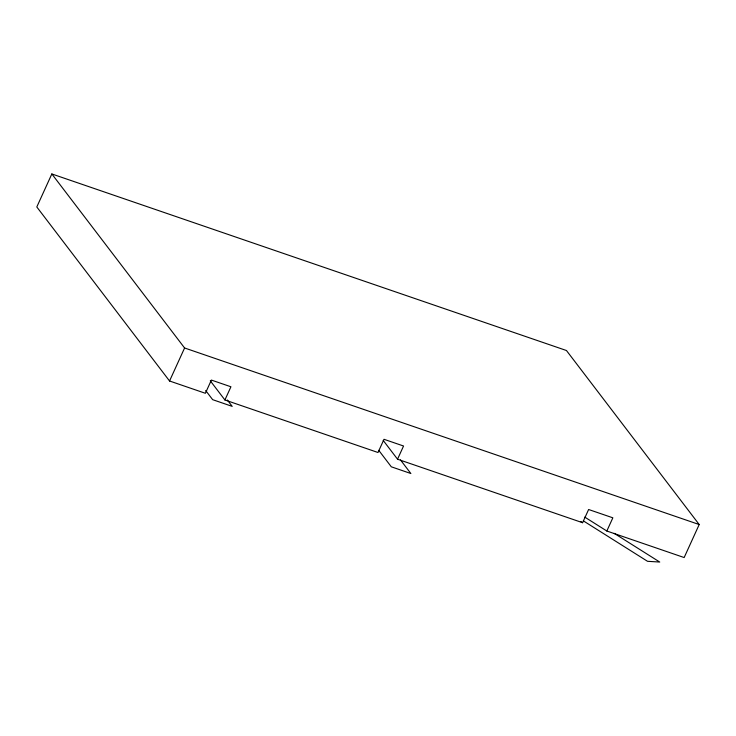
<?xml version="1.0" encoding="UTF-8"?>
<svg xmlns="http://www.w3.org/2000/svg" width="736" height="736" viewBox="0 0 736 736"><rect width="100%" height="100%" fill="white"/><g stroke="black" fill="none" stroke-linecap="round" stroke-linejoin="round"><path stroke-width="1.1" d="M51.842 173.954L36.8 206.963L169.547 380.99L205.372 393.282L211.388 380.07L230.929 386.777L224.912 399.979L378 452.502L384.017 439.3L403.558 446.007L397.541 459.209L582.599 522.707L588.625 509.505L612.849 517.813L606.832 531.015L684.158 557.548L699.2 524.538L566.453 350.52L51.842 173.954L184.589 347.981L699.2 524.538M169.547 380.99L184.589 347.981M614.201 533.352L659.741 562.046L647.542 561.31L583.409 520.904M584.752 517.104L606.832 531.015M580.722 521.52L582.599 522.707M400.458 459.89L410.854 473.515L391.313 466.808L378.764 450.358M383.208 440.422L397.541 459.209M227.332 399.998L232.199 406.373L212.658 399.666L205.675 390.522M210.294 380.816L224.912 399.979"/></g></svg>
